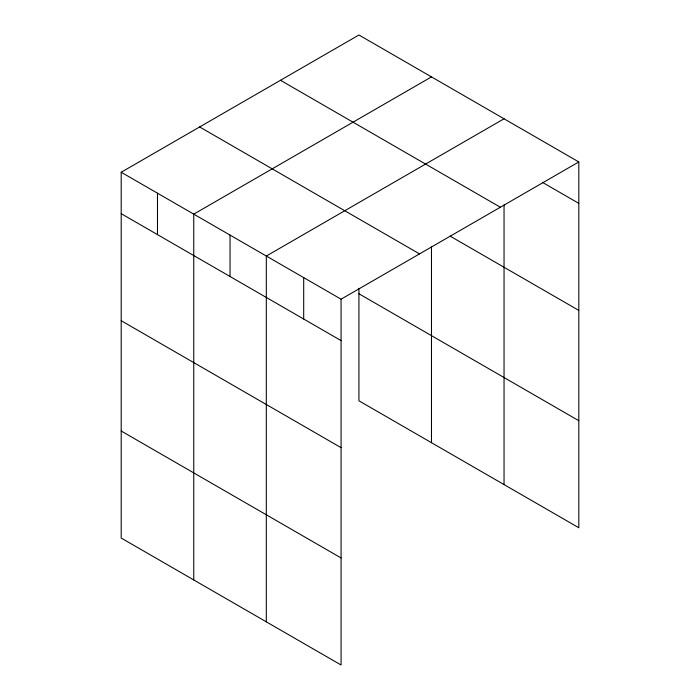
<?xml version="1.0" encoding="UTF-8"?>
<svg xmlns="http://www.w3.org/2000/svg" width="700" height="700" viewBox="0 0 700 700"><rect width="100%" height="100%" fill="white"/><g stroke="black" fill="none" stroke-linecap="round" stroke-linejoin="round"><path stroke-width="1.05" d="M121.196 172.252L341.075 299.197L341.075 665L121.196 538.055L121.196 172.252L358.925 35L578.804 161.945L578.804 527.747L358.925 400.803L358.925 288.348M431.48 76.895L193.76 214.139L193.76 579.95M504.044 118.781L266.315 256.034L266.315 621.836M341.075 299.197L578.804 161.945M542.36 182.324L578.804 203.359M280.473 80.29L500.351 207.235M450.091 236.101L578.804 310.406M199.649 126.954L419.527 253.899M358.925 293.755L578.804 420.7M121.196 213.666L341.075 340.611M121.196 320.714L341.075 447.659M121.196 431.007L341.075 557.952M504.044 204.986L504.044 484.593M431.48 246.986L431.48 442.697M303.695 277.611L303.695 319.034M230.037 235.086L230.037 276.509M157.482 193.2L157.482 234.614"/></g></svg>
